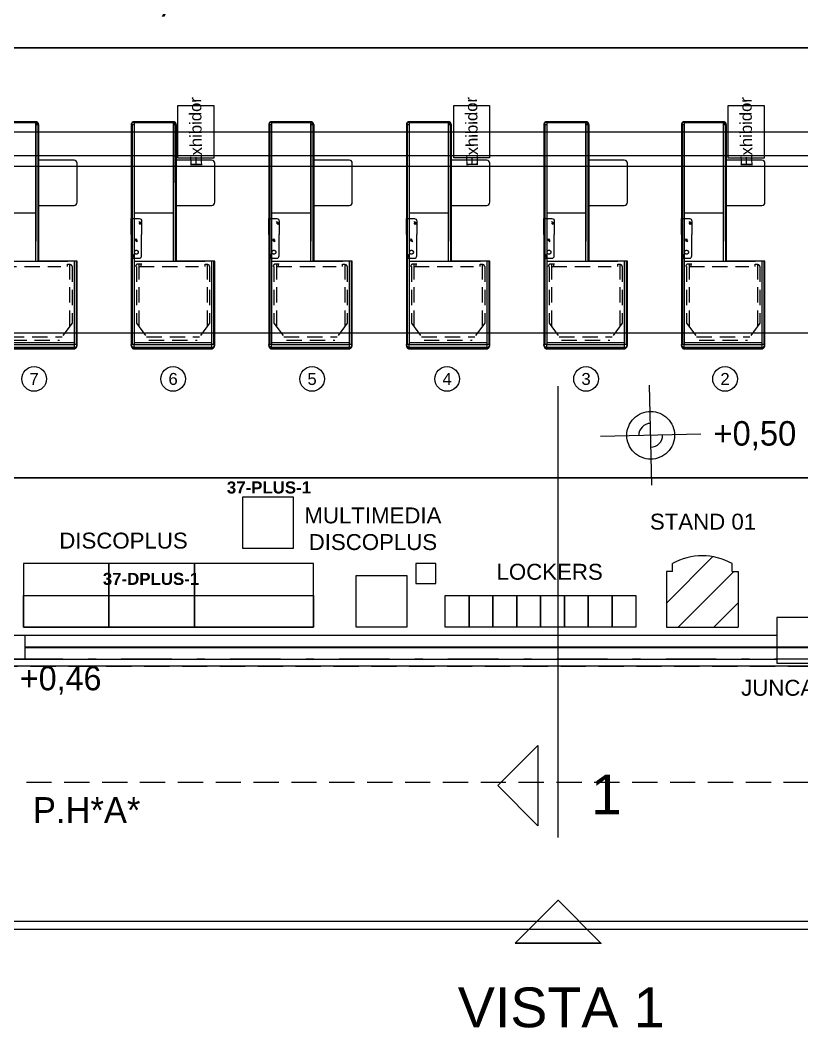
# Model space of a CAD drawing. Header units: metres. Extents: x 1411 to 1550, y 2159 to 2211.
# Drawn here: x 1505.66 to 1515.49, y 2158.62 to 2171.28 of the extents above; entities that cross this region are included whole.
import ezdxf
from ezdxf.enums import TextEntityAlignment as Align

# ---------------------------------------------------------------- set-up
doc = ezdxf.new("R2010")
doc.units = ezdxf.units.M
doc.header["$LTSCALE"] = 0.635
doc.header["$PDMODE"] = 1
doc.header["$PDSIZE"] = -2
for name, pattern in [('STYLE_09', [0.455475, 0.30365, -0.151825]), ('STYLE_10', [0.749969, 0.500031, -0.249939]), ('STYLE_12', [1.999969, 0.999985, -0.500031, 0.000534058, -0.49942])]:
    doc.linetypes.add(name, pattern=pattern)
for name, color, linetype in [('37-Plantas-05', 7, 'Continuous'), ('Cotas', 7, 'Continuous'), ('Equip Varios', 7, 'Continuous'), ('modificaciones', 1, 'Continuous'), ('movimientos', 30, 'Continuous'), ('Nuevo', 162, 'Continuous'), ('Numeros Equip madera', 212, 'Continuous'), ('Superficies', 7, 'Continuous'), ('Varios', 7, 'Continuous')]:
    doc.layers.add(name, color=color, linetype=linetype)
doc.styles.add('Arial', font='ARIAL.TTF')
doc.styles.add('Arial (bold)', font='ARIALBD.TTF')
doc.styles.add('Futura', font='')
doc.styles.add('Geneva', font='')
doc.styles.get('Futura').set_extended_font_data('Futura')
doc.styles.get('Geneva').set_extended_font_data('Geneva')
doc.dimstyles.new('Arch', dxfattribs={"dimtxt": 0.101055, "dimasz": 0.280603, "dimexe": 0.396875, "dimexo": 0.198437, "dimgap": 0.001587, "dimtad": 1, "dimzin": 11, "dimtxsty": 'Geneva', "dimblk": 'VW_SLASH', "dimcen": 0, "dimdle": 0.001587, "dimadec": 0, "dimazin": 0, "dimtfac": 0.8, "dimtix": 1, "dimtmove": 0, "dimatfit": 0, "dimldrblk": 'VW_FILLEDARROW', "dimfxl": 1, "dimfrac": 2, "dimtolj": 1, "dimtzin": 11, "dimarcsym": 0})

# ---------------------------------------------------------------- blocks, each defined once
blk = doc.blocks.new('GROUP-133')
at = {"color": 7, "linetype": 'Continuous', "lineweight": 15}
blk.add_lwpolyline([(15.70321, 11.75404), (16.15321, 11.75404), (16.15321, 11.09404), (15.70321, 11.09404)], close=True, dxfattribs=at)
at = {"color": 2, "insert": (15.92821, 11.42404), "char_height": 0.150054, "attachment_point": 5, "rotation": 90.910517, "line_spacing_factor": 1.003655, "style": 'Arial'}
blk.add_mtext('Exhibidor', dxfattribs=at)
blk = doc.blocks.new('GROUP-450')
at = {"color": 7, "linetype": 'Continuous', "lineweight": 15}
for points in [[(12.12466, 5.36363), (13.19966, 5.36363), (13.19966, 6.16363), (12.12466, 6.16363)], [(13.19966, 5.36363), (14.27466, 5.36363), (14.27466, 6.16363), (13.19966, 6.16363)], [(14.27466, 5.36363), (15.77466, 5.36363), (15.77466, 6.16363), (14.27466, 6.16363)], [(12.12466, 5.76363), (13.19966, 5.76363), (13.19966, 5.36363), (12.12466, 5.36363)], [(13.19966, 5.76363), (14.27466, 5.76363), (14.27466, 5.36363), (13.19966, 5.36363)], [(14.27466, 5.76363), (15.77466, 5.76363), (15.77466, 5.36363), (14.27466, 5.36363)]]:
    blk.add_lwpolyline(points, close=True, dxfattribs=at)
blk = doc.blocks.new('Group-42')
at = {"color": 7, "linetype": 'Continuous', "lineweight": 15}
for p, q in [((9.12708, 1.044955), (9.12708, 1.037955)), ((9.12708, 1.037955), (9.12708, -1.596975)), ((9.16207, 1.037955), (9.12708, 1.037955)), ((9.13777, 1.037955), (9.13777, -1.722915)), ((9.16207, 1.076955), (9.15819, 1.076955)), ((9.56648, 1.076955), (9.16207, 1.076955)), ((9.16207, 1.076955), (9.16207, 1.037955)), ((9.65591, 1.065955), (9.16207, 1.065955)), ((9.16207, 1.037955), (9.16207, -1.722915)), ((9.65591, 1.037955), (9.65584, -0.423045)), ((9.6598, 1.076955), (9.65591, 1.076955)), ((9.65591, 1.076955), (9.65591, 1.037955)), ((9.69091, 1.037955), (9.65591, 1.037955)), ((9.6773, 1.037955), (9.69091, 1.037955)), ((9.68021, 1.037955), (9.68021, -0.674045)), ((9.69091, 1.044955), (9.69091, 1.037955)), ((9.69091, 1.037955), (9.69091, -0.674045)), ((9.16612, -0.066975), (9.65587, -0.066975)), ((9.25432, -0.214565), (9.22366, -0.175705)), ((9.2424, -0.212295), (9.22518, -0.190395)), ((9.25291, -0.200015), (9.23569, -0.178115)), ((9.20719, -0.430775), (9.17653, -0.391915)), ((9.19527, -0.428495), (9.17804, -0.406595)), ((9.20567, -0.416215), (9.18844, -0.394315)), ((9.16602, -0.626215), (9.13535, -0.587355)), ((9.15399, -0.623805), (9.13676, -0.601915)), ((9.1645, -0.611535), (9.14727, -0.589635)), ((9.16207, -0.674045), (9.56648, -0.674045)), ((9.16602, -0.674045), (9.64385, -0.674045)), ((9.59068, -0.674045), (10.0573, -0.674045)), ((10.14198, -1.722915), (10.14198, -0.674045)), ((10.16628, -1.722915), (10.16628, -0.674045)), ((10.16628, -0.674045), (10.17698, -0.674045)), ((10.17698, -1.722915), (10.17698, -0.674045)), ((9.12698, -1.732085), (9.12698, -1.722915)), ((9.16198, -1.722915), (9.12698, -1.722915)), ((9.16198, -1.694725), (10.14198, -1.694725)), ((9.16198, -1.722915), (10.14198, -1.722915)), ((9.16198, -1.774045), (9.16198, -1.722915)), ((10.14198, -1.759625), (9.16198, -1.759625)), ((10.17698, -1.722915), (10.14198, -1.722915)), ((10.14198, -1.774045), (10.14198, -1.722915)), ((10.16337, -1.722915), (10.17698, -1.722915)), ((10.17698, -1.732085), (10.17698, -1.722915)), ((9.16198, -1.774045), (9.15809, -1.774045)), ((10.13129, -1.774045), (9.16198, -1.774045)), ((10.14587, -1.774045), (10.14198, -1.774045))]:
    blk.add_line(p, q, dxfattribs=at)
at = {"color": 7, "linetype": 'STYLE_09', "lineweight": 15}
for p, q in [((9.19114, -0.742215), (9.19114, -1.454845)), ((9.24947, -0.709445), (9.21544, -0.709445)), ((9.25822, -0.709445), (9.2203, -0.709445)), ((9.22225, -0.709445), (9.22225, -1.496805)), ((9.22225, -0.742215), (9.97273, -0.742215)), ((9.24947, -0.742215), (9.24947, -0.709445)), ((10.05449, -0.742215), (10.05449, -0.709445)), ((10.05449, -0.709445), (10.08851, -0.709445)), ((10.08171, -0.709445), (10.08171, -1.496805)), ((10.11282, -0.742215), (10.11282, -1.454845)), ((9.19114, -1.454845), (9.34862, -1.667245)), ((10.11282, -1.454845), (9.95533, -1.667245)), ((9.31752, -1.625295), (9.98644, -1.625295)), ((9.34862, -1.667245), (9.95533, -1.667245))]:
    blk.add_line(p, q, dxfattribs=at)
at = {"color": 7, "linetype": 'Continuous', "lineweight": 15}
for points in [[(9.12708, 1.047675), (9.12698, -1.732335), (9.15809, -1.774045), (10.14587, -1.774045), (10.17698, -1.732085), (10.17698, -0.674035), (9.69087, -0.674045), (9.69096, 1.041265), (9.65591, 1.076955), (9.15819, 1.076955)], [(9.16207, 1.076955), (9.16207, -0.674045), (9.65587, -0.674045), (9.65587, 1.076955)]]:
    blk.add_lwpolyline(points, close=True, dxfattribs=at)
at = {"color": 7, "linetype": 'Continuous', "lineweight": 15, "flags": 128}
blk.add_lwpolyline([(9.6909, 0.025955), (10.13647, 0.025955), (10.13698, 0.025955, 0.414213562), (10.17698, 0.065955), (10.17698, 0.555955, 0.414213562), (10.13698, 0.595955), (10.13647, 0.595955), (9.6909, 0.595955)], format="xyb", close=True, dxfattribs=at)
for points in [[(9.12712, -0.336975), (9.12701, -0.138875), (9.22453, -0.138875), (9.22703, -0.138875, -0.414213562), (9.25703, -0.168875), (9.25703, -0.176845), (9.25703, -0.336975)], [(9.12712, -0.336975), (9.12701, -0.636975), (9.22453, -0.636975), (9.22703, -0.636975, 0.414213562), (9.25703, -0.606975), (9.25703, -0.598995), (9.25703, -0.336975)]]:
    blk.add_lwpolyline(points, format="xyb", dxfattribs=at)
at = {"color": 7, "linetype": 'Continuous', "lineweight": 15}
for points in [[(9.15819, 1.076955), (9.14985, 1.076955), (9.13541, 1.068385), (9.12708, 1.053535), (9.12708, 1.044955)], [(9.69091, 1.044955), (9.69091, 1.053535), (9.68257, 1.068385), (9.66813, 1.076955), (9.6598, 1.076955)], [(9.21477, -0.561025), (9.21477, -0.554305), (9.20824, -0.542665), (9.19693, -0.535945), (9.18386, -0.535945), (9.17255, -0.542665), (9.16602, -0.554305), (9.16602, -0.567745), (9.17255, -0.579385), (9.18386, -0.586105), (9.19693, -0.586105), (9.20824, -0.579385), (9.21477, -0.567745), (9.21477, -0.561025)], [(9.12698, -1.732085), (9.12698, -1.743325), (9.13532, -1.762805), (9.14975, -1.774045), (9.15809, -1.774045)], [(10.13129, -1.774045), (10.14322, -1.774045), (10.16389, -1.762805), (10.17582, -1.743335), (10.17582, -1.732085)]]:
    blk.add_open_spline(points, degree=2, dxfattribs=at)
at = {"color": 7, "linetype": 'STYLE_09', "lineweight": 15}
for points in [[(9.21544, -0.709445), (9.20609, -0.709445), (9.1899, -0.718285), (9.1806, -0.733595), (9.18066, -0.742405)], [(10.11282, -0.742215), (10.11282, -0.736085), (10.1063, -0.725455), (10.09503, -0.719325), (10.08851, -0.719325)]]:
    blk.add_open_spline(points, degree=2, dxfattribs=at)
blk = doc.blocks.new('Group-43')
at = {"color": 7}
blk.add_blockref('Group-42', (0, 0), dxfattribs=at)
blk = doc.blocks.new('Group-44')
at = {"color": 7, "linetype": 'Continuous', "lineweight": 15}
for p, q in [((7.39708, 1.044955), (7.39708, 1.037955)), ((7.39708, 1.037955), (7.39708, -1.596975)), ((7.43207, 1.037955), (7.39708, 1.037955)), ((7.40777, 1.037955), (7.40777, -1.722915)), ((7.43207, 1.076955), (7.42819, 1.076955)), ((7.83648, 1.076955), (7.43207, 1.076955)), ((7.43207, 1.076955), (7.43207, 1.037955)), ((7.92591, 1.065955), (7.43207, 1.065955)), ((7.43207, 1.037955), (7.43207, -1.722915)), ((7.92591, 1.037955), (7.92584, -0.423045)), ((7.9298, 1.076955), (7.92591, 1.076955)), ((7.92591, 1.076955), (7.92591, 1.037955)), ((7.96091, 1.037955), (7.92591, 1.037955)), ((7.9473, 1.037955), (7.96091, 1.037955)), ((7.95021, 1.037955), (7.95021, -0.674045)), ((7.96091, 1.044955), (7.96091, 1.037955)), ((7.96091, 1.037955), (7.96091, -0.674045)), ((7.43612, -0.066975), (7.92587, -0.066975)), ((7.52432, -0.214565), (7.49366, -0.175705)), ((7.5124, -0.212295), (7.49518, -0.190395)), ((7.52291, -0.200015), (7.50569, -0.178115)), ((7.47719, -0.430775), (7.44653, -0.391915)), ((7.46527, -0.428495), (7.44804, -0.406595)), ((7.47567, -0.416215), (7.45844, -0.394315)), ((7.43602, -0.626215), (7.40535, -0.587355)), ((7.42399, -0.623805), (7.40676, -0.601915)), ((7.4345, -0.611535), (7.41727, -0.589635)), ((7.43207, -0.674045), (7.83648, -0.674045)), ((7.43602, -0.674045), (7.91385, -0.674045)), ((7.86068, -0.674045), (8.3273, -0.674045)), ((8.41198, -1.722915), (8.41198, -0.674045)), ((8.43628, -1.722915), (8.43628, -0.674045)), ((8.43628, -0.674045), (8.44698, -0.674045)), ((8.44698, -1.722915), (8.44698, -0.674045)), ((7.39698, -1.732085), (7.39698, -1.722915)), ((7.43198, -1.722915), (7.39698, -1.722915)), ((7.43198, -1.694725), (8.41198, -1.694725)), ((7.43198, -1.722915), (8.41198, -1.722915)), ((7.43198, -1.774045), (7.43198, -1.722915)), ((8.41198, -1.759625), (7.43198, -1.759625)), ((8.44698, -1.722915), (8.41198, -1.722915)), ((8.41198, -1.774045), (8.41198, -1.722915)), ((8.43337, -1.722915), (8.44698, -1.722915)), ((8.44698, -1.732085), (8.44698, -1.722915)), ((7.43198, -1.774045), (7.42809, -1.774045)), ((8.40129, -1.774045), (7.43198, -1.774045)), ((8.41587, -1.774045), (8.41198, -1.774045))]:
    blk.add_line(p, q, dxfattribs=at)
at = {"color": 7, "linetype": 'STYLE_09', "lineweight": 15}
for p, q in [((7.46114, -0.742215), (7.46114, -1.454845)), ((7.51947, -0.709445), (7.48544, -0.709445)), ((7.52822, -0.709445), (7.4903, -0.709445)), ((7.49225, -0.709445), (7.49225, -1.496805)), ((7.49225, -0.742215), (8.24273, -0.742215)), ((7.51947, -0.742215), (7.51947, -0.709445)), ((8.32449, -0.742215), (8.32449, -0.709445)), ((8.32449, -0.709445), (8.35851, -0.709445)), ((8.35171, -0.709445), (8.35171, -1.496805)), ((8.38282, -0.742215), (8.38282, -1.454845)), ((7.46114, -1.454845), (7.61862, -1.667245)), ((8.38282, -1.454845), (8.22533, -1.667245)), ((7.58752, -1.625295), (8.25644, -1.625295)), ((7.61862, -1.667245), (8.22533, -1.667245))]:
    blk.add_line(p, q, dxfattribs=at)
at = {"color": 7, "linetype": 'Continuous', "lineweight": 15}
for points in [[(7.39708, 1.047675), (7.39698, -1.732335), (7.42809, -1.774045), (8.41587, -1.774045), (8.44698, -1.732085), (8.44698, -0.674035), (7.96087, -0.674045), (7.96096, 1.041265), (7.92591, 1.076955), (7.42819, 1.076955)], [(7.43207, 1.076955), (7.43207, -0.674045), (7.92587, -0.674045), (7.92587, 1.076955)]]:
    blk.add_lwpolyline(points, close=True, dxfattribs=at)
at = {"color": 7, "linetype": 'Continuous', "lineweight": 15, "flags": 128}
blk.add_lwpolyline([(7.9609, 0.025955), (8.40647, 0.025955), (8.40698, 0.025955, 0.414213562), (8.44698, 0.065955), (8.44698, 0.555955, 0.414213562), (8.40698, 0.595955), (8.40647, 0.595955), (7.9609, 0.595955)], format="xyb", close=True, dxfattribs=at)
for points in [[(7.39712, -0.336975), (7.39701, -0.138875), (7.49453, -0.138875), (7.49703, -0.138875, -0.414213562), (7.52703, -0.168875), (7.52703, -0.176845), (7.52703, -0.336975)], [(7.39712, -0.336975), (7.39701, -0.636975), (7.49453, -0.636975), (7.49703, -0.636975, 0.414213562), (7.52703, -0.606975), (7.52703, -0.598995), (7.52703, -0.336975)]]:
    blk.add_lwpolyline(points, format="xyb", dxfattribs=at)
at = {"color": 7, "linetype": 'Continuous', "lineweight": 15}
for points in [[(7.42819, 1.076955), (7.41985, 1.076955), (7.40541, 1.068385), (7.39708, 1.053535), (7.39708, 1.044955)], [(7.96091, 1.044955), (7.96091, 1.053535), (7.95257, 1.068385), (7.93813, 1.076955), (7.9298, 1.076955)], [(7.48477, -0.561025), (7.48477, -0.554305), (7.47824, -0.542665), (7.46693, -0.535945), (7.45386, -0.535945), (7.44255, -0.542665), (7.43602, -0.554305), (7.43602, -0.567745), (7.44255, -0.579385), (7.45386, -0.586105), (7.46693, -0.586105), (7.47824, -0.579385), (7.48477, -0.567745), (7.48477, -0.561025)], [(7.39698, -1.732085), (7.39698, -1.743325), (7.40532, -1.762805), (7.41975, -1.774045), (7.42809, -1.774045)], [(8.40129, -1.774045), (8.41322, -1.774045), (8.43389, -1.762805), (8.44582, -1.743335), (8.44582, -1.732085)]]:
    blk.add_open_spline(points, degree=2, dxfattribs=at)
at = {"color": 7, "linetype": 'STYLE_09', "lineweight": 15}
for points in [[(7.48544, -0.709445), (7.47609, -0.709445), (7.4599, -0.718285), (7.4506, -0.733595), (7.45066, -0.742405)], [(8.38282, -0.742215), (8.38282, -0.736085), (8.3763, -0.725455), (8.36503, -0.719325), (8.35851, -0.719325)]]:
    blk.add_open_spline(points, degree=2, dxfattribs=at)
blk = doc.blocks.new('Group-45')
at = {"color": 7}
blk.add_blockref('Group-44', (0, 0), dxfattribs=at)
blk = doc.blocks.new('Group-46')
at = {"color": 7, "linetype": 'Continuous', "lineweight": 15}
for p, q in [((5.66708, 1.044955), (5.66708, 1.037955)), ((5.66708, 1.037955), (5.66708, -1.596975)), ((5.70207, 1.037955), (5.66708, 1.037955)), ((5.67777, 1.037955), (5.67777, -1.722915)), ((5.70207, 1.076955), (5.69819, 1.076955)), ((6.10648, 1.076955), (5.70207, 1.076955)), ((5.70207, 1.076955), (5.70207, 1.037955)), ((6.19591, 1.065955), (5.70207, 1.065955)), ((5.70207, 1.037955), (5.70207, -1.722915)), ((6.19591, 1.037955), (6.19584, -0.423045)), ((6.1998, 1.076955), (6.19591, 1.076955)), ((6.19591, 1.076955), (6.19591, 1.037955)), ((6.23091, 1.037955), (6.19591, 1.037955)), ((6.2173, 1.037955), (6.23091, 1.037955)), ((6.22021, 1.037955), (6.22021, -0.674045)), ((6.23091, 1.044955), (6.23091, 1.037955)), ((6.23091, 1.037955), (6.23091, -0.674045)), ((5.70612, -0.066975), (6.19587, -0.066975)), ((5.79432, -0.214565), (5.76366, -0.175705)), ((5.7824, -0.212295), (5.76518, -0.190395)), ((5.79291, -0.200015), (5.77569, -0.178115)), ((5.74719, -0.430775), (5.71653, -0.391915)), ((5.73527, -0.428495), (5.71804, -0.406595)), ((5.74567, -0.416215), (5.72844, -0.394315)), ((5.70602, -0.626215), (5.67535, -0.587355)), ((5.69399, -0.623805), (5.67676, -0.601915)), ((5.7045, -0.611535), (5.68727, -0.589635)), ((5.70207, -0.674045), (6.10648, -0.674045)), ((5.70602, -0.674045), (6.18385, -0.674045)), ((6.13068, -0.674045), (6.5973, -0.674045)), ((6.68198, -1.722915), (6.68198, -0.674045)), ((6.70628, -1.722915), (6.70628, -0.674045)), ((6.70628, -0.674045), (6.71698, -0.674045)), ((6.71698, -1.722915), (6.71698, -0.674045)), ((5.66698, -1.732085), (5.66698, -1.722915)), ((5.70198, -1.722915), (5.66698, -1.722915)), ((5.70198, -1.694725), (6.68198, -1.694725)), ((5.70198, -1.722915), (6.68198, -1.722915)), ((5.70198, -1.774045), (5.70198, -1.722915)), ((6.68198, -1.759625), (5.70198, -1.759625)), ((6.71698, -1.722915), (6.68198, -1.722915)), ((6.68198, -1.774045), (6.68198, -1.722915)), ((6.70337, -1.722915), (6.71698, -1.722915)), ((6.71698, -1.732085), (6.71698, -1.722915)), ((5.70198, -1.774045), (5.69809, -1.774045)), ((6.67129, -1.774045), (5.70198, -1.774045)), ((6.68587, -1.774045), (6.68198, -1.774045))]:
    blk.add_line(p, q, dxfattribs=at)
at = {"color": 7, "linetype": 'STYLE_09', "lineweight": 15}
for p, q in [((5.73114, -0.742215), (5.73114, -1.454845)), ((5.78947, -0.709445), (5.75544, -0.709445)), ((5.79822, -0.709445), (5.7603, -0.709445)), ((5.76225, -0.709445), (5.76225, -1.496805)), ((5.76225, -0.742215), (6.51273, -0.742215)), ((5.78947, -0.742215), (5.78947, -0.709445)), ((6.59449, -0.742215), (6.59449, -0.709445)), ((6.59449, -0.709445), (6.62851, -0.709445)), ((6.62171, -0.709445), (6.62171, -1.496805)), ((6.65282, -0.742215), (6.65282, -1.454845)), ((5.73114, -1.454845), (5.88862, -1.667245)), ((6.65282, -1.454845), (6.49533, -1.667245)), ((5.85752, -1.625295), (6.52644, -1.625295)), ((5.88862, -1.667245), (6.49533, -1.667245))]:
    blk.add_line(p, q, dxfattribs=at)
at = {"color": 7, "linetype": 'Continuous', "lineweight": 15}
for points in [[(5.66708, 1.047675), (5.66698, -1.732335), (5.69809, -1.774045), (6.68587, -1.774045), (6.71698, -1.732085), (6.71698, -0.674035), (6.23087, -0.674045), (6.23096, 1.041265), (6.19591, 1.076955), (5.69819, 1.076955)], [(5.70207, 1.076955), (5.70207, -0.674045), (6.19587, -0.674045), (6.19587, 1.076955)]]:
    blk.add_lwpolyline(points, close=True, dxfattribs=at)
at = {"color": 7, "linetype": 'Continuous', "lineweight": 15, "flags": 128}
blk.add_lwpolyline([(6.2309, 0.025955), (6.67647, 0.025955), (6.67698, 0.025955, 0.414213562), (6.71698, 0.065955), (6.71698, 0.555955, 0.414213562), (6.67698, 0.595955), (6.67647, 0.595955), (6.2309, 0.595955)], format="xyb", close=True, dxfattribs=at)
for points in [[(5.66712, -0.336975), (5.66701, -0.138875), (5.76453, -0.138875), (5.76703, -0.138875, -0.414213562), (5.79703, -0.168875), (5.79703, -0.176845), (5.79703, -0.336975)], [(5.66712, -0.336975), (5.66701, -0.636975), (5.76453, -0.636975), (5.76703, -0.636975, 0.414213562), (5.79703, -0.606975), (5.79703, -0.598995), (5.79703, -0.336975)]]:
    blk.add_lwpolyline(points, format="xyb", dxfattribs=at)
at = {"color": 7, "linetype": 'Continuous', "lineweight": 15}
for points in [[(5.69819, 1.076955), (5.68985, 1.076955), (5.67541, 1.068385), (5.66708, 1.053535), (5.66708, 1.044955)], [(6.23091, 1.044955), (6.23091, 1.053535), (6.22257, 1.068385), (6.20813, 1.076955), (6.1998, 1.076955)], [(5.75477, -0.561025), (5.75477, -0.554305), (5.74824, -0.542665), (5.73693, -0.535945), (5.72386, -0.535945), (5.71255, -0.542665), (5.70602, -0.554305), (5.70602, -0.567745), (5.71255, -0.579385), (5.72386, -0.586105), (5.73693, -0.586105), (5.74824, -0.579385), (5.75477, -0.567745), (5.75477, -0.561025)], [(5.66698, -1.732085), (5.66698, -1.743325), (5.67532, -1.762805), (5.68975, -1.774045), (5.69809, -1.774045)], [(6.67129, -1.774045), (6.68322, -1.774045), (6.70389, -1.762805), (6.71582, -1.743335), (6.71582, -1.732085)]]:
    blk.add_open_spline(points, degree=2, dxfattribs=at)
at = {"color": 7, "linetype": 'STYLE_09', "lineweight": 15}
for points in [[(5.75544, -0.709445), (5.74609, -0.709445), (5.7299, -0.718285), (5.7206, -0.733595), (5.72066, -0.742405)], [(6.65282, -0.742215), (6.65282, -0.736085), (6.6463, -0.725455), (6.63503, -0.719325), (6.62851, -0.719325)]]:
    blk.add_open_spline(points, degree=2, dxfattribs=at)
blk = doc.blocks.new('Group-47')
at = {"color": 7}
blk.add_blockref('Group-46', (0, 0), dxfattribs=at)
blk = doc.blocks.new('Group-48')
at = {"color": 7, "linetype": 'Continuous', "lineweight": 15}
for p, q in [((3.93708, 1.044955), (3.93708, 1.037955)), ((3.93708, 1.037955), (3.93708, -1.596975)), ((3.97207, 1.037955), (3.93708, 1.037955)), ((3.94777, 1.037955), (3.94777, -1.722915)), ((3.97207, 1.076955), (3.96819, 1.076955)), ((4.37648, 1.076955), (3.97207, 1.076955)), ((3.97207, 1.076955), (3.97207, 1.037955)), ((4.46591, 1.065955), (3.97207, 1.065955)), ((3.97207, 1.037955), (3.97207, -1.722915)), ((4.46591, 1.037955), (4.46584, -0.423045)), ((4.4698, 1.076955), (4.46591, 1.076955)), ((4.46591, 1.076955), (4.46591, 1.037955)), ((4.50091, 1.037955), (4.46591, 1.037955)), ((4.4873, 1.037955), (4.50091, 1.037955)), ((4.49021, 1.037955), (4.49021, -0.674045)), ((4.50091, 1.044955), (4.50091, 1.037955)), ((4.50091, 1.037955), (4.50091, -0.674045)), ((3.97612, -0.066975), (4.46587, -0.066975)), ((4.06432, -0.214565), (4.03366, -0.175705)), ((4.0524, -0.212295), (4.03518, -0.190395)), ((4.06291, -0.200015), (4.04569, -0.178115)), ((4.01719, -0.430775), (3.98653, -0.391915)), ((4.00527, -0.428495), (3.98804, -0.406595)), ((4.01567, -0.416215), (3.99844, -0.394315)), ((3.97602, -0.626215), (3.94535, -0.587355)), ((3.96399, -0.623805), (3.94676, -0.601915)), ((3.9745, -0.611535), (3.95727, -0.589635)), ((3.97207, -0.674045), (4.37648, -0.674045)), ((3.97602, -0.674045), (4.45385, -0.674045)), ((4.40068, -0.674045), (4.8673, -0.674045)), ((4.95198, -1.722915), (4.95198, -0.674045)), ((4.97628, -1.722915), (4.97628, -0.674045)), ((4.97628, -0.674045), (4.98698, -0.674045)), ((4.98698, -1.722915), (4.98698, -0.674045)), ((3.93698, -1.732085), (3.93698, -1.722915)), ((3.97198, -1.722915), (3.93698, -1.722915)), ((3.97198, -1.694725), (4.95198, -1.694725)), ((3.97198, -1.722915), (4.95198, -1.722915)), ((3.97198, -1.774045), (3.97198, -1.722915)), ((4.95198, -1.759625), (3.97198, -1.759625)), ((4.98698, -1.722915), (4.95198, -1.722915)), ((4.95198, -1.774045), (4.95198, -1.722915)), ((4.97337, -1.722915), (4.98698, -1.722915)), ((4.98698, -1.732085), (4.98698, -1.722915)), ((3.97198, -1.774045), (3.96809, -1.774045)), ((4.94129, -1.774045), (3.97198, -1.774045)), ((4.95587, -1.774045), (4.95198, -1.774045))]:
    blk.add_line(p, q, dxfattribs=at)
at = {"color": 7, "linetype": 'STYLE_09', "lineweight": 15}
for p, q in [((4.00114, -0.742215), (4.00114, -1.454845)), ((4.05947, -0.709445), (4.02544, -0.709445)), ((4.06822, -0.709445), (4.0303, -0.709445)), ((4.03225, -0.709445), (4.03225, -1.496805)), ((4.03225, -0.742215), (4.78273, -0.742215)), ((4.05947, -0.742215), (4.05947, -0.709445)), ((4.86449, -0.742215), (4.86449, -0.709445)), ((4.86449, -0.709445), (4.89851, -0.709445)), ((4.89171, -0.709445), (4.89171, -1.496805)), ((4.92282, -0.742215), (4.92282, -1.454845)), ((4.00114, -1.454845), (4.15862, -1.667245)), ((4.92282, -1.454845), (4.76533, -1.667245)), ((4.12752, -1.625295), (4.79644, -1.625295)), ((4.15862, -1.667245), (4.76533, -1.667245))]:
    blk.add_line(p, q, dxfattribs=at)
at = {"color": 7, "linetype": 'Continuous', "lineweight": 15}
for points in [[(3.93708, 1.047675), (3.93698, -1.732335), (3.96809, -1.774045), (4.95587, -1.774045), (4.98698, -1.732085), (4.98698, -0.674035), (4.50087, -0.674045), (4.50096, 1.041265), (4.46591, 1.076955), (3.96819, 1.076955)], [(3.97207, 1.076955), (3.97207, -0.674045), (4.46587, -0.674045), (4.46587, 1.076955)]]:
    blk.add_lwpolyline(points, close=True, dxfattribs=at)
at = {"color": 7, "linetype": 'Continuous', "lineweight": 15, "flags": 128}
blk.add_lwpolyline([(4.5009, 0.025955), (4.94647, 0.025955), (4.94698, 0.025955, 0.414213562), (4.98698, 0.065955), (4.98698, 0.555955, 0.414213562), (4.94698, 0.595955), (4.94647, 0.595955), (4.5009, 0.595955)], format="xyb", close=True, dxfattribs=at)
for points in [[(3.93712, -0.336975), (3.93701, -0.138875), (4.03453, -0.138875), (4.03703, -0.138875, -0.414213562), (4.06703, -0.168875), (4.06703, -0.176845), (4.06703, -0.336975)], [(3.93712, -0.336975), (3.93701, -0.636975), (4.03453, -0.636975), (4.03703, -0.636975, 0.414213562), (4.06703, -0.606975), (4.06703, -0.598995), (4.06703, -0.336975)]]:
    blk.add_lwpolyline(points, format="xyb", dxfattribs=at)
at = {"color": 7, "linetype": 'Continuous', "lineweight": 15}
for points in [[(3.96819, 1.076955), (3.95985, 1.076955), (3.94541, 1.068385), (3.93708, 1.053535), (3.93708, 1.044955)], [(4.50091, 1.044955), (4.50091, 1.053535), (4.49257, 1.068385), (4.47813, 1.076955), (4.4698, 1.076955)], [(4.02477, -0.561025), (4.02477, -0.554305), (4.01824, -0.542665), (4.00693, -0.535945), (3.99386, -0.535945), (3.98255, -0.542665), (3.97602, -0.554305), (3.97602, -0.567745), (3.98255, -0.579385), (3.99386, -0.586105), (4.00693, -0.586105), (4.01824, -0.579385), (4.02477, -0.567745), (4.02477, -0.561025)], [(3.93698, -1.732085), (3.93698, -1.743325), (3.94532, -1.762805), (3.95975, -1.774045), (3.96809, -1.774045)], [(4.94129, -1.774045), (4.95322, -1.774045), (4.97389, -1.762805), (4.98582, -1.743335), (4.98582, -1.732085)]]:
    blk.add_open_spline(points, degree=2, dxfattribs=at)
at = {"color": 7, "linetype": 'STYLE_09', "lineweight": 15}
for points in [[(4.02544, -0.709445), (4.01609, -0.709445), (3.9999, -0.718285), (3.9906, -0.733595), (3.99066, -0.742405)], [(4.92282, -0.742215), (4.92282, -0.736085), (4.9163, -0.725455), (4.90503, -0.719325), (4.89851, -0.719325)]]:
    blk.add_open_spline(points, degree=2, dxfattribs=at)
blk = doc.blocks.new('Group-49')
at = {"color": 7}
blk.add_blockref('Group-48', (0, 0), dxfattribs=at)
blk = doc.blocks.new('Group-50')
at = {"color": 7, "linetype": 'Continuous', "lineweight": 15}
for p, q in [((2.20708, 1.044955), (2.20708, 1.037955)), ((2.20708, 1.037955), (2.20708, -1.596975)), ((2.24207, 1.037955), (2.20708, 1.037955)), ((2.21777, 1.037955), (2.21777, -1.722915)), ((2.24207, 1.076955), (2.23819, 1.076955)), ((2.64648, 1.076955), (2.24207, 1.076955)), ((2.24207, 1.076955), (2.24207, 1.037955)), ((2.73591, 1.065955), (2.24207, 1.065955)), ((2.24207, 1.037955), (2.24207, -1.722915)), ((2.73591, 1.037955), (2.73584, -0.423045)), ((2.7398, 1.076955), (2.73591, 1.076955)), ((2.73591, 1.076955), (2.73591, 1.037955)), ((2.77091, 1.037955), (2.73591, 1.037955)), ((2.7573, 1.037955), (2.77091, 1.037955)), ((2.76021, 1.037955), (2.76021, -0.674045)), ((2.77091, 1.044955), (2.77091, 1.037955)), ((2.77091, 1.037955), (2.77091, -0.674045)), ((2.24612, -0.066975), (2.73587, -0.066975)), ((2.33432, -0.214565), (2.30366, -0.175705)), ((2.3224, -0.212295), (2.30518, -0.190395)), ((2.33291, -0.200015), (2.31569, -0.178115)), ((2.28719, -0.430775), (2.25653, -0.391915)), ((2.27527, -0.428495), (2.25804, -0.406595)), ((2.28567, -0.416215), (2.26844, -0.394315)), ((2.24602, -0.626215), (2.21535, -0.587355)), ((2.23399, -0.623805), (2.21676, -0.601915)), ((2.2445, -0.611535), (2.22727, -0.589635)), ((2.24207, -0.674045), (2.64648, -0.674045)), ((2.24602, -0.674045), (2.72385, -0.674045)), ((2.67068, -0.674045), (3.1373, -0.674045)), ((3.22198, -1.722915), (3.22198, -0.674045)), ((3.24628, -1.722915), (3.24628, -0.674045)), ((3.24628, -0.674045), (3.25698, -0.674045)), ((3.25698, -1.722915), (3.25698, -0.674045)), ((2.20698, -1.732085), (2.20698, -1.722915)), ((2.24198, -1.722915), (2.20698, -1.722915)), ((2.24198, -1.694725), (3.22198, -1.694725)), ((2.24198, -1.722915), (3.22198, -1.722915)), ((2.24198, -1.774045), (2.24198, -1.722915)), ((3.22198, -1.759625), (2.24198, -1.759625)), ((3.25698, -1.722915), (3.22198, -1.722915)), ((3.22198, -1.774045), (3.22198, -1.722915)), ((3.24337, -1.722915), (3.25698, -1.722915)), ((3.25698, -1.732085), (3.25698, -1.722915)), ((2.24198, -1.774045), (2.23809, -1.774045)), ((3.21129, -1.774045), (2.24198, -1.774045)), ((3.22587, -1.774045), (3.22198, -1.774045))]:
    blk.add_line(p, q, dxfattribs=at)
at = {"color": 7, "linetype": 'STYLE_09', "lineweight": 15}
for p, q in [((2.27114, -0.742215), (2.27114, -1.454845)), ((2.32947, -0.709445), (2.29544, -0.709445)), ((2.33822, -0.709445), (2.3003, -0.709445)), ((2.30225, -0.709445), (2.30225, -1.496805)), ((2.30225, -0.742215), (3.05273, -0.742215)), ((2.32947, -0.742215), (2.32947, -0.709445)), ((3.13449, -0.742215), (3.13449, -0.709445)), ((3.13449, -0.709445), (3.16851, -0.709445)), ((3.16171, -0.709445), (3.16171, -1.496805)), ((3.19282, -0.742215), (3.19282, -1.454845)), ((2.27114, -1.454845), (2.42862, -1.667245)), ((3.19282, -1.454845), (3.03533, -1.667245)), ((2.39752, -1.625295), (3.06644, -1.625295)), ((2.42862, -1.667245), (3.03533, -1.667245))]:
    blk.add_line(p, q, dxfattribs=at)
at = {"color": 7, "linetype": 'Continuous', "lineweight": 15}
for points in [[(2.20708, 1.047675), (2.20698, -1.732335), (2.23809, -1.774045), (3.22587, -1.774045), (3.25698, -1.732085), (3.25698, -0.674035), (2.77087, -0.674045), (2.77096, 1.041265), (2.73591, 1.076955), (2.23819, 1.076955)], [(2.24207, 1.076955), (2.24207, -0.674045), (2.73587, -0.674045), (2.73587, 1.076955)]]:
    blk.add_lwpolyline(points, close=True, dxfattribs=at)
at = {"color": 7, "linetype": 'Continuous', "lineweight": 15, "flags": 128}
blk.add_lwpolyline([(2.7709, 0.025955), (3.21647, 0.025955), (3.21698, 0.025955, 0.414213562), (3.25698, 0.065955), (3.25698, 0.555955, 0.414213562), (3.21698, 0.595955), (3.21647, 0.595955), (2.7709, 0.595955)], format="xyb", close=True, dxfattribs=at)
for points in [[(2.20712, -0.336975), (2.20701, -0.138875), (2.30453, -0.138875), (2.30703, -0.138875, -0.414213562), (2.33703, -0.168875), (2.33703, -0.176845), (2.33703, -0.336975)], [(2.20712, -0.336975), (2.20701, -0.636975), (2.30453, -0.636975), (2.30703, -0.636975, 0.414213562), (2.33703, -0.606975), (2.33703, -0.598995), (2.33703, -0.336975)]]:
    blk.add_lwpolyline(points, format="xyb", dxfattribs=at)
at = {"color": 7, "linetype": 'Continuous', "lineweight": 15}
for points in [[(2.23819, 1.076955), (2.22985, 1.076955), (2.21541, 1.068385), (2.20708, 1.053535), (2.20708, 1.044955)], [(2.77091, 1.044955), (2.77091, 1.053535), (2.76257, 1.068385), (2.74813, 1.076955), (2.7398, 1.076955)], [(2.29477, -0.561025), (2.29477, -0.554305), (2.28824, -0.542665), (2.27693, -0.535945), (2.26386, -0.535945), (2.25255, -0.542665), (2.24602, -0.554305), (2.24602, -0.567745), (2.25255, -0.579385), (2.26386, -0.586105), (2.27693, -0.586105), (2.28824, -0.579385), (2.29477, -0.567745), (2.29477, -0.561025)], [(2.20698, -1.732085), (2.20698, -1.743325), (2.21532, -1.762805), (2.22975, -1.774045), (2.23809, -1.774045)], [(3.21129, -1.774045), (3.22322, -1.774045), (3.24389, -1.762805), (3.25582, -1.743335), (3.25582, -1.732085)]]:
    blk.add_open_spline(points, degree=2, dxfattribs=at)
at = {"color": 7, "linetype": 'STYLE_09', "lineweight": 15}
for points in [[(2.29544, -0.709445), (2.28609, -0.709445), (2.2699, -0.718285), (2.2606, -0.733595), (2.26066, -0.742405)], [(3.19282, -0.742215), (3.19282, -0.736085), (3.1863, -0.725455), (3.17503, -0.719325), (3.16851, -0.719325)]]:
    blk.add_open_spline(points, degree=2, dxfattribs=at)
blk = doc.blocks.new('Group-51')
at = {"color": 7}
blk.add_blockref('Group-50', (0, 0), dxfattribs=at)
blk = doc.blocks.new('Group-52')
at = {"color": 7, "linetype": 'Continuous', "lineweight": 15}
for p, q in [((0.47708, 1.044955), (0.47708, 1.037955)), ((0.47708, 1.037955), (0.47708, -1.596975)), ((0.51207, 1.037955), (0.47708, 1.037955)), ((0.48777, 1.037955), (0.48777, -1.722915)), ((0.51207, 1.076955), (0.50819, 1.076955)), ((0.91648, 1.076955), (0.51207, 1.076955)), ((0.51207, 1.076955), (0.51207, 1.037955)), ((1.00591, 1.065955), (0.51207, 1.065955)), ((0.51207, 1.037955), (0.51207, -1.722915)), ((1.00591, 1.037955), (1.00584, -0.423045)), ((1.0098, 1.076955), (1.00591, 1.076955)), ((1.00591, 1.076955), (1.00591, 1.037955)), ((1.04091, 1.037955), (1.00591, 1.037955)), ((1.0273, 1.037955), (1.04091, 1.037955)), ((1.03021, 1.037955), (1.03021, -0.674045)), ((1.04091, 1.044955), (1.04091, 1.037955)), ((1.04091, 1.037955), (1.04091, -0.674045)), ((0.51612, -0.066975), (1.00587, -0.066975)), ((0.60432, -0.214565), (0.57366, -0.175705)), ((0.5924, -0.212295), (0.57518, -0.190395)), ((0.60291, -0.200015), (0.58569, -0.178115)), ((0.55719, -0.430775), (0.52653, -0.391915)), ((0.54527, -0.428495), (0.52804, -0.406595)), ((0.55567, -0.416215), (0.53844, -0.394315)), ((0.51602, -0.626215), (0.48535, -0.587355)), ((0.50399, -0.623805), (0.48676, -0.601915)), ((0.5145, -0.611535), (0.49727, -0.589635)), ((0.51207, -0.674045), (0.91648, -0.674045)), ((0.51602, -0.674045), (0.99385, -0.674045)), ((0.94068, -0.674045), (1.4073, -0.674045)), ((1.49198, -1.722915), (1.49198, -0.674045)), ((1.51628, -1.722915), (1.51628, -0.674045)), ((1.51628, -0.674045), (1.52698, -0.674045)), ((1.52698, -1.722915), (1.52698, -0.674045)), ((0.47698, -1.732085), (0.47698, -1.722915)), ((0.51198, -1.722915), (0.47698, -1.722915)), ((0.51198, -1.694725), (1.49198, -1.694725)), ((0.51198, -1.722915), (1.49198, -1.722915)), ((0.51198, -1.774045), (0.51198, -1.722915)), ((1.49198, -1.759625), (0.51198, -1.759625)), ((1.52698, -1.722915), (1.49198, -1.722915)), ((1.49198, -1.774045), (1.49198, -1.722915)), ((1.51337, -1.722915), (1.52698, -1.722915)), ((1.52698, -1.732085), (1.52698, -1.722915)), ((0.51198, -1.774045), (0.50809, -1.774045)), ((1.48129, -1.774045), (0.51198, -1.774045)), ((1.49587, -1.774045), (1.49198, -1.774045))]:
    blk.add_line(p, q, dxfattribs=at)
at = {"color": 7, "linetype": 'STYLE_09', "lineweight": 15}
for p, q in [((0.54114, -0.742215), (0.54114, -1.454845)), ((0.59947, -0.709445), (0.56544, -0.709445)), ((0.60822, -0.709445), (0.5703, -0.709445)), ((0.57225, -0.709445), (0.57225, -1.496805)), ((0.57225, -0.742215), (1.32273, -0.742215)), ((0.59947, -0.742215), (0.59947, -0.709445)), ((1.40449, -0.742215), (1.40449, -0.709445)), ((1.40449, -0.709445), (1.43851, -0.709445)), ((1.43171, -0.709445), (1.43171, -1.496805)), ((1.46282, -0.742215), (1.46282, -1.454845)), ((0.54114, -1.454845), (0.69862, -1.667245)), ((1.46282, -1.454845), (1.30533, -1.667245)), ((0.66752, -1.625295), (1.33644, -1.625295)), ((0.69862, -1.667245), (1.30533, -1.667245))]:
    blk.add_line(p, q, dxfattribs=at)
at = {"color": 7, "linetype": 'Continuous', "lineweight": 15}
for points in [[(0.47708, 1.047675), (0.47698, -1.732335), (0.50809, -1.774045), (1.49587, -1.774045), (1.52698, -1.732085), (1.52698, -0.674035), (1.04087, -0.674045), (1.04096, 1.041265), (1.00591, 1.076955), (0.50819, 1.076955)], [(0.51207, 1.076955), (0.51207, -0.674045), (1.00587, -0.674045), (1.00587, 1.076955)]]:
    blk.add_lwpolyline(points, close=True, dxfattribs=at)
at = {"color": 7, "linetype": 'Continuous', "lineweight": 15, "flags": 128}
blk.add_lwpolyline([(1.0409, 0.025955), (1.48647, 0.025955), (1.48698, 0.025955, 0.414213562), (1.52698, 0.065955), (1.52698, 0.555955, 0.414213562), (1.48698, 0.595955), (1.48647, 0.595955), (1.0409, 0.595955)], format="xyb", close=True, dxfattribs=at)
for points in [[(0.47712, -0.336975), (0.47701, -0.138875), (0.57453, -0.138875), (0.57703, -0.138875, -0.414213562), (0.60703, -0.168875), (0.60703, -0.176845), (0.60703, -0.336975)], [(0.47712, -0.336975), (0.47701, -0.636975), (0.57453, -0.636975), (0.57703, -0.636975, 0.414213562), (0.60703, -0.606975), (0.60703, -0.598995), (0.60703, -0.336975)]]:
    blk.add_lwpolyline(points, format="xyb", dxfattribs=at)
at = {"color": 7, "linetype": 'Continuous', "lineweight": 15}
for points in [[(0.50819, 1.076955), (0.49985, 1.076955), (0.48541, 1.068385), (0.47708, 1.053535), (0.47708, 1.044955)], [(1.04091, 1.044955), (1.04091, 1.053535), (1.03257, 1.068385), (1.01813, 1.076955), (1.0098, 1.076955)], [(0.56477, -0.561025), (0.56477, -0.554305), (0.55824, -0.542665), (0.54693, -0.535945), (0.53386, -0.535945), (0.52255, -0.542665), (0.51602, -0.554305), (0.51602, -0.567745), (0.52255, -0.579385), (0.53386, -0.586105), (0.54693, -0.586105), (0.55824, -0.579385), (0.56477, -0.567745), (0.56477, -0.561025)], [(0.47698, -1.732085), (0.47698, -1.743325), (0.48532, -1.762805), (0.49975, -1.774045), (0.50809, -1.774045)], [(1.48129, -1.774045), (1.49322, -1.774045), (1.51389, -1.762805), (1.52582, -1.743335), (1.52582, -1.732085)]]:
    blk.add_open_spline(points, degree=2, dxfattribs=at)
at = {"color": 7, "linetype": 'STYLE_09', "lineweight": 15}
for points in [[(0.56544, -0.709445), (0.55609, -0.709445), (0.5399, -0.718285), (0.5306, -0.733595), (0.53066, -0.742405)], [(1.46282, -0.742215), (1.46282, -0.736085), (1.4563, -0.725455), (1.44503, -0.719325), (1.43851, -0.719325)]]:
    blk.add_open_spline(points, degree=2, dxfattribs=at)
blk = doc.blocks.new('Group-53')
at = {"color": 7}
blk.add_blockref('Group-52', (0, 0), dxfattribs=at)
blk = doc.blocks.new('N¼CAJA')
at = {"color": 7, "linetype": 'Continuous', "lineweight": 15}
blk.add_circle((0, 0), 0.155, dxfattribs=at)
at = {"color": 2, "style": 'Arial'}
blk.add_attdef('N¼', text='', height=0.15, dxfattribs=at).set_placement((0, 0), align=Align.MIDDLE_CENTER)
blk = doc.blocks.new('*D327')
at = {"color": 0, "linetype": 'Continuous', "lineweight": -2}
for p, q in [((1495.841, 2170.076), (1495.841, 2171.334)), ((1519.705, 2170.076), (1519.705, 2171.334)), ((1495.642, 2170.937), (1495.841, 2170.937)), ((1495.841, 2170.937), (1519.705, 2170.937)), ((1519.705, 2170.937), (1519.903, 2170.937))]:
    blk.add_line(p, q, dxfattribs=at)
at = {"color": 0, "linetype": 'Continuous', "lineweight": 20}
for p, q in [((1495.981, 2171.077), (1495.7, 2170.797)), ((1519.565, 2170.797), (1519.845, 2171.077))]:
    blk.add_line(p, q, dxfattribs=at)
at = {"layer": 'Defpoints', "color": 0, "lineweight": 0}
for p in [(1495.841, 2170.937), (1495.841, 2169.878), (1519.705, 2169.878)]:
    blk.add_point(p, dxfattribs=at)
at = {"color": 0, "insert": (1506.706, 2171.868), "char_height": 0.4548, "attachment_point": 1, "line_spacing_factor": 0.96736, "style": 'Geneva'}
blk.add_mtext('23,86m', dxfattribs=at)
blk = doc.blocks.new('VW_FILLEDARROW')
at = {"color": 0, "lineweight": -2}
blk.add_solid([(0, 0), (-1.414, -0.379), (-1.414, 0.379)], dxfattribs=at)
blk = doc.blocks.new('VW_SLASH')
at = {"color": 0, "linetype": 'ByBlock', "lineweight": 20}
blk.add_line((-0.5, -0.5), (0.5, 0.5), dxfattribs=at)
at = {"color": 0, "linetype": 'ByBlock', "lineweight": -2}
blk.add_line((0, 0), (-1, 0), dxfattribs=at)

msp = doc.modelspace()

# ---------------------------------------------------------------- hatches: boundary and pattern name
at = {"layer": 'modificaciones', "linetype": 'Continuous', "lineweight": 0}
h = msp.add_hatch(dxfattribs=at)
h.set_pattern_fill('ANSI31', color=256, scale=0.1, style=0)
h.paths.add_polyline_path([(1514.686, 2164.354), (1514.611, 2164.354), (1514.611, 2164.454, 0.262519), (1513.861, 2164.454), (1513.861, 2164.354), (1513.786, 2164.354), (1513.786, 2163.654), (1514.686, 2163.654)])

# ---------------------------------------------------------------- linework, layer by layer
at = {"layer": '37-Plantas-05', "color": 2, "linetype": 'Continuous', "lineweight": 20}
msp.add_line((1512.422, 2161.012), (1512.422, 2166.682), dxfattribs=at)
at = {"layer": '37-Plantas-05', "color": 4, "linetype": 'STYLE_12', "lineweight": 15}
msp.add_line((1534.957, 2163.254), (1414.902, 2163.254), dxfattribs=at)
at = {"layer": '37-Plantas-05', "color": 83, "linetype": 'Continuous', "lineweight": 15}
msp.add_line((1503.021, 2163.254), (1515.174, 2163.254), dxfattribs=at)
at = {"layer": '37-Plantas-05', "color": 2, "linetype": 'STYLE_10', "lineweight": 15}
msp.add_line((1502.931, 2163.164), (1520.811, 2163.164), dxfattribs=at)
at = {"layer": '37-Plantas-05', "color": 132, "linetype": 'Continuous', "lineweight": 15}
for p, q in [((1532.785, 2159.954), (1416.155, 2159.954)), ((1532.785, 2159.854), (1416.155, 2159.854))]:
    msp.add_line(p, q, dxfattribs=at)
at = {"layer": '37-Plantas-05', "color": 2, "linetype": 'Continuous', "lineweight": 20}
msp.add_lwpolyline([(1512.168, 2161.159), (1511.664, 2161.663), (1512.168, 2162.167)], close=True, dxfattribs=at)
at = {"layer": '37-Plantas-05', "color": 2, "linetype": 'Continuous', "lineweight": 25}
msp.add_lwpolyline([(1511.882, 2159.682), (1512.422, 2160.222), (1512.962, 2159.682)], close=True, dxfattribs=at)
at = {"layer": 'Cotas', "color": 190, "linetype": 'Continuous', "lineweight": 9}
msp.add_line((1495.84, 2169.45), (1519.705, 2169.45), dxfattribs=at)
msp.add_lwpolyline([(1495.841, 2169.878), (1519.705, 2169.878), (1519.705, 2169.578), (1495.841, 2169.578)], close=True, dxfattribs=at)
at = {"layer": 'Equip Varios', "color": 190, "linetype": 'Continuous', "lineweight": 9}
msp.add_lwpolyline([(1500.135, 2169.45), (1517.155, 2169.45), (1517.155, 2167.35), (1500.135, 2167.35)], close=True, dxfattribs=at)
at = {"layer": 'modificaciones', "linetype": 'Continuous', "lineweight": 15}
for p, q in [((1513.861, 2164.354), (1513.861, 2164.454)), ((1514.611, 2164.354), (1514.611, 2164.454)), ((1513.786, 2164.354), (1513.786, 2163.654)), ((1513.861, 2164.354), (1513.786, 2164.354)), ((1514.611, 2164.354), (1514.686, 2164.354)), ((1514.686, 2164.354), (1514.686, 2163.654)), ((1513.786, 2163.654), (1514.686, 2163.654))]:
    msp.add_line(p, q, dxfattribs=at)
msp.add_arc((1514.236, 2163.789), 0.763, 60.5809, 119.4191, dxfattribs=at)
at = {"layer": 'movimientos', "color": 111, "linetype": 'Continuous', "lineweight": 15}
for points in [[(1509.884, 2164.304), (1510.519, 2164.304), (1510.519, 2163.654), (1509.884, 2163.654)], [(1511.003, 2164.054), (1511.303, 2164.054), (1511.303, 2163.654), (1511.003, 2163.654)], [(1511.303, 2164.054), (1511.603, 2164.054), (1511.603, 2163.654), (1511.303, 2163.654)], [(1511.603, 2164.054), (1511.903, 2164.054), (1511.903, 2163.654), (1511.603, 2163.654)], [(1511.903, 2164.054), (1512.203, 2164.054), (1512.203, 2163.654), (1511.903, 2163.654)], [(1512.203, 2164.054), (1512.503, 2164.054), (1512.503, 2163.654), (1512.203, 2163.654)], [(1512.503, 2164.054), (1512.803, 2164.054), (1512.803, 2163.654), (1512.503, 2163.654)], [(1512.803, 2164.054), (1513.103, 2164.054), (1513.103, 2163.654), (1512.803, 2163.654)], [(1513.103, 2164.054), (1513.403, 2164.054), (1513.403, 2163.654), (1513.103, 2163.654)], [(1515.174, 2163.204), (1516.134, 2163.204), (1516.134, 2163.774), (1515.174, 2163.774)]]:
    msp.add_lwpolyline(points, close=True, dxfattribs=at)
at = {"layer": 'Nuevo', "color": 83, "linetype": 'Continuous', "lineweight": 15}
for p, q in [((1505.426, 2163.554), (1515.174, 2163.554)), ((1505.721, 2163.254), (1505.721, 2163.554))]:
    msp.add_line(p, q, dxfattribs=at)
at = {"layer": 'Nuevo', "color": 151, "linetype": 'Continuous', "lineweight": 15}
for p, q in [((1505.721, 2163.409), (1520.721, 2163.409)), ((1505.721, 2163.399), (1520.721, 2163.399)), ((1507.221, 2163.399), (1507.221, 2163.409)), ((1508.721, 2163.399), (1508.721, 2163.409)), ((1511.721, 2163.399), (1511.721, 2163.409)), ((1513.221, 2163.399), (1513.221, 2163.409)), ((1514.721, 2163.399), (1514.721, 2163.409))]:
    msp.add_line(p, q, dxfattribs=at)
at = {"layer": 'Nuevo', "color": 2, "linetype": 'STYLE_10', "lineweight": 15}
msp.add_line((1524.626, 2161.704), (1486.83, 2161.704), dxfattribs=at)
at = {"layer": 'Nuevo', "color": 111, "linetype": 'Continuous', "lineweight": 15}
for points in [[(1508.457, 2165.291), (1509.092, 2165.291), (1509.092, 2164.641), (1508.457, 2164.641)], [(1510.635, 2164.454), (1510.635, 2164.204), (1510.885, 2164.204), (1510.885, 2164.454)], [(1510.635, 2164.454), (1510.635, 2164.204), (1510.885, 2164.204), (1510.885, 2164.454)], [(1510.635, 2164.454), (1510.635, 2164.204), (1510.885, 2164.204), (1510.885, 2164.454)]]:
    msp.add_lwpolyline(points, close=True, dxfattribs=at)
at = {"layer": 'Superficies', "color": 190, "linetype": 'Continuous', "lineweight": 9}
for points in [[(1487.591, 2198.291), (1532.972, 2198.291), (1532.972, 2165.533), (1487.591, 2165.533)], [(1505.191, 2165.533), (1530.877, 2165.533), (1530.877, 2163.164), (1505.191, 2163.164)]]:
    msp.add_lwpolyline(points, close=True, dxfattribs=at)
at = {"layer": 'Varios', "color": 7, "linetype": 'Continuous', "lineweight": 5}
for p, q in [((1513.602, 2165.437), (1513.574, 2166.696)), ((1514.218, 2166.08), (1512.958, 2166.052))]:
    msp.add_line(p, q, dxfattribs=at)
at = {"layer": 'Varios', "color": 7, "linetype": 'Continuous', "lineweight": 5, "flags": 128}
msp.add_lwpolyline([(1513.288, 2166.066, -0.414214), (1513.588, 2166.366, -0.414214), (1513.888, 2166.066, -0.414214), (1513.588, 2165.766, -0.414214)], format="xyb", close=True, dxfattribs=at)
at = {"layer": 'Varios', "color": 7, "linetype": 'Continuous', "lineweight": 5}
for start, end in [(91.2795, 181.2757), (271.2757, 1.2757)]:
    msp.add_arc((1513.588, 2166.066), 0.15, start, end, dxfattribs=at)

# ---------------------------------------------------------------- block references
at = {"layer": '37-Plantas-05', "color": 2}
for p, values in [((1505.833, 2166.774), {'N¼': '7'}), ((1507.581, 2166.774), {'N¼': '6'}), ((1509.329, 2166.774), {'N¼': '5'}), ((1511.027, 2166.774), {'N¼': '4'}), ((1512.775, 2166.774), {'N¼': '3'}), ((1514.523, 2166.774), {'N¼': '2'})]:
    msp.add_blockref('N¼CAJA', p, dxfattribs=at).add_auto_attribs(values)
at = {"layer": 'Nuevo', "color": 111}
for name, p in [('GROUP-133', (1495.409, 2158.457)), ('GROUP-133', (1491.938, 2158.455)), ('GROUP-133', (1498.86, 2158.455)), ('Group-53', (1504.848, 2168.928)), ('Group-51', (1504.848, 2168.928)), ('Group-49', (1504.848, 2168.928)), ('Group-47', (1504.848, 2168.928)), ('Group-45', (1504.848, 2168.928)), ('Group-43', (1504.848, 2168.928)), ('GROUP-450', (1493.574, 2158.29))]:
    msp.add_blockref(name, p, dxfattribs=at)

# ---------------------------------------------------------------- texts
at = {"layer": '37-Plantas-05', "color": 2, "style": 'Arial'}
for s, insert, char_height, attachment_point, line_spacing_factor in [('MULTIMEDIA\\PDISCOPLUS', (1510.094, 2164.89), 0.2001, 5, 1.003621), ('DISCOPLUS', (1506.957, 2164.741), 0.2001, 5, 1.003621), ('LOCKERS', (1512.317, 2164.349), 0.2001, 5, 1.003621), ('JUNCADELLA', (1515.634, 2162.891), 0.2001, 5, 1.003621), ('1', (1513.031, 2161.801), 0.5, 2, 0.96736), ('VISTA 1', (1512.463, 2159.126), 0.5002, 2, 0.96736)]:
    msp.add_mtext(s, dxfattribs=dict(at, insert=insert, char_height=char_height, attachment_point=attachment_point, line_spacing_factor=line_spacing_factor))
at = {"layer": 'modificaciones', "insert": (1514.246, 2164.979), "char_height": 0.2001, "width": 3.825, "attachment_point": 5, "line_spacing_factor": 1.003621, "style": 'Arial'}
msp.add_mtext('STAND 01', dxfattribs=at)
at = {"layer": 'Numeros Equip madera', "color": 255, "char_height": 0.1516, "attachment_point": 1, "line_spacing_factor": 0.992596, "style": 'Arial (bold)'}
for s, insert in [('37-PLUS-1', (1508.257, 2165.486)), ('37-DPLUS-1', (1506.697, 2164.337))]:
    msp.add_mtext(s, dxfattribs=dict(at, insert=insert))
at = {"layer": 'Varios', "color": 7, "line_spacing_factor": 0.96736, "style": 'Futura'}
for s, insert, char_height, attachment_point in [('+0,50', (1515.419, 2166.244), 0.308, 3), ('+0,46', (1505.654, 2163.164), 0.3031, 1), ('P.H*A*', (1505.818, 2161.518), 0.3247, 1)]:
    msp.add_mtext(s, dxfattribs=dict(at, insert=insert, char_height=char_height, attachment_point=attachment_point))

# ---------------------------------------------------------------- dimensions: what is measured, and where the dimension line sits
at = {"layer": 'Cotas', "color": 1, "linetype": 'Continuous', "lineweight": 9}
dim = msp.add_linear_dim(base=(1495.841, 2170.937), p1=(1519.705, 2169.878), p2=(1495.841, 2169.878), dimstyle='Arch', override={"dimtxt": 0.454753, "dimgap": 0.3175, "dimpost": '<>m', "dimtxsty": 'Arial', "dimtmove": 2}, dxfattribs=at)
dim.commit()
dim.dimension.update_dxf_attribs({"geometry": '*D327', "text_midpoint": (1507.773, 2170.937)})

doc.saveas('drawing.dxf')
